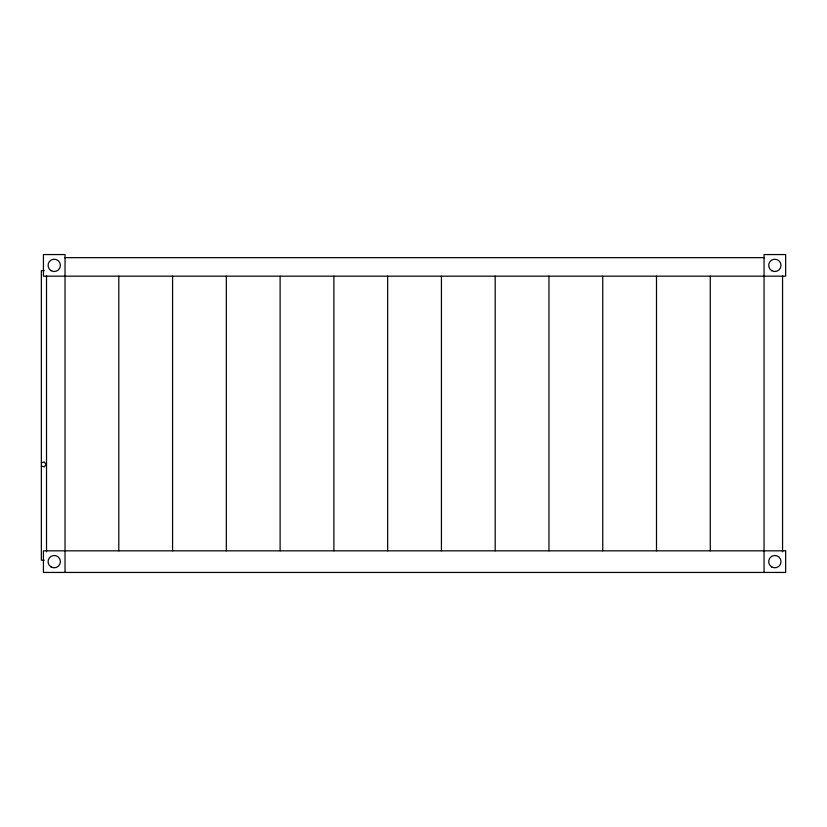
<?xml version="1.0" encoding="UTF-8"?>
<svg xmlns="http://www.w3.org/2000/svg" width="827" height="827" viewBox="0 0 827 827"><rect width="100%" height="100%" fill="white"/><g stroke="black" fill="none" stroke-linecap="round" stroke-linejoin="round"><path stroke-width="1.24" d="M41.35 462.882L44.286 461.931L46.095 464.423L44.286 466.914L41.35 465.963M64.589 257.652L764.489 257.652M44.286 270.615L41.35 270.615L41.35 560.251L44.286 560.251M782.559 275.711L782.559 551.795M764.045 572.439L764.045 254.561L785.65 254.561L785.65 276.166L43.428 276.166L43.428 254.561L65.033 254.561L65.033 572.439M710.279 276.166L710.279 550.834M656.504 276.166L656.504 550.834M602.738 276.166L602.738 550.834M548.963 276.166L548.963 550.834M495.197 276.166L495.197 550.834M441.422 276.166L441.422 550.834M387.656 276.166L387.656 550.834M333.881 276.166L333.881 550.834M280.115 276.166L280.115 550.834M226.34 276.166L226.34 550.834M172.574 276.166L172.574 550.834M118.799 276.166L118.799 550.834M46.519 275.711L46.519 551.795M785.65 550.834L43.428 550.834L43.428 572.439L785.65 572.439L785.65 550.834M771.767 566.981A6.171 6.171 0 0 0 781.019 561.636A6.171 6.171 0 0 0 771.767 556.292A6.171 6.171 0 0 0 771.767 566.981M771.767 270.708A6.171 6.171 0 0 0 781.019 265.364A6.171 6.171 0 0 0 771.767 260.019A6.171 6.171 0 0 0 771.767 270.708M51.15 566.981A6.171 6.171 0 0 0 60.402 561.636A6.171 6.171 0 0 0 51.15 556.292A6.171 6.171 0 0 0 51.15 566.981M51.15 270.708A6.171 6.171 0 0 0 60.402 265.364A6.171 6.171 0 0 0 51.15 260.019A6.171 6.171 0 0 0 51.15 270.708"/></g></svg>
